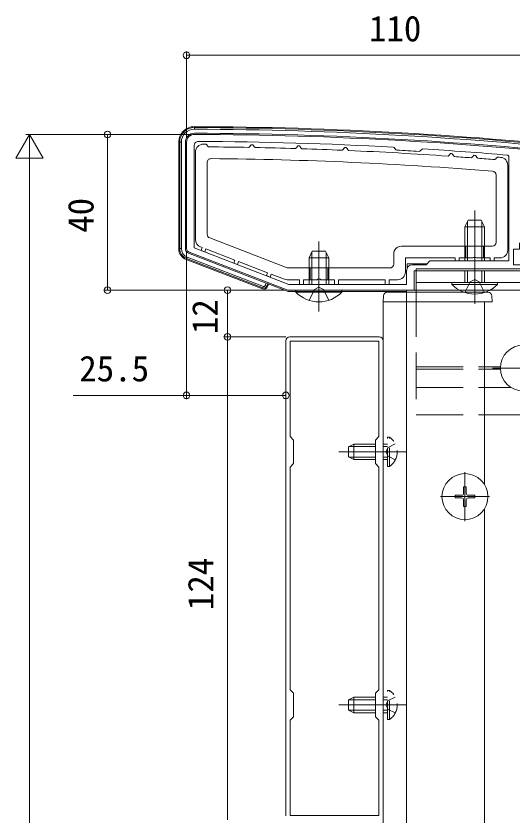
# Model space of a CAD drawing. Units: millimetres, scale not verified. Extents: x -693 to 693, y -1118 to 1123.
# Drawn here: x -539.7 to -412.3, y -374.1 to -168.7 of the extents above; entities that cross this region are included whole.
import ezdxf
from ezdxf.enums import TextEntityAlignment as Align

# ---------------------------------------------------------------- set-up
doc = ezdxf.new("R2010")
doc.units = ezdxf.units.MM
doc.header["$LTSCALE"] = 4
for name, pattern in [('CHAIN2', [12, 9, -1, 1, -1]), ('DASHED1', [1.8, 1.2, -0.6]), ('DASHED3', [4, 3, -1])]:
    doc.linetypes.add(name, pattern=pattern)
for name, color, linetype, lineweight in [('0-2_YKK_ZWAK', 4, 'Continuous', 9), ('0-4_YKK_12', 2, 'Continuous', 9), ('0-5_YKK_13', 6, 'Continuous', 9), ('0-6_YKK_D', 7, 'Continuous', 9)]:
    doc.layers.add(name, color=color, linetype=linetype, lineweight=lineweight)
doc.styles.add('ＭＳ ゴシック', font='')
doc.styles.get('ＭＳ ゴシック').set_extended_font_data('MS Gothic')

msp = doc.modelspace()

# ---------------------------------------------------------------- linework, layer by layer
at = {"layer": '0-2_YKK_ZWAK'}
for p, q in [((-493.9, -197.331), (-493.899, -197.086)), ((-493.901, -197.753), (-493.9, -197.331)), ((-497.246, -201.086), (-497.668, -201.086)), ((-497.246, -201.086), (-497.246, -228.4)), ((-496.213, -228.4), (-496.213, -201.086)), ((-493.613, -203.586), (-493.613, -226.112)), ((-493.613, -203.586), (-493.613, -226.112)), ((-490.613, -206.301), (-490.613, -224.737)), ((-413.413, -228.786), (-413.413, -206.986)), ((-416.413, -226.786), (-416.413, -209.531)), ((-423.613, -221.086), (-424.413, -222.786)), ((-423.758, -231.586), (-423.758, -221.396)), ((-423.613, -221.086), (-420.213, -221.086)), ((-420.213, -221.086), (-419.413, -222.786)), ((-420.067, -231.586), (-420.067, -221.396)), ((-419.413, -231.586), (-419.413, -222.786)), ((-489.971, -225.67), (-470.03, -233.32)), ((-440.713, -227.786), (-417.413, -227.786)), ((-497.668, -228.4), (-497.913, -228.4)), ((-475.468, -237.271), (-495.379, -229.613)), ((-493.913, -228.249), (-469.634, -237.586)), ((-463.613, -229.086), (-464.413, -230.786)), ((-463.758, -237.586), (-463.758, -229.396)), ((-463.613, -229.086), (-460.213, -229.086)), ((-460.213, -229.086), (-459.413, -230.786)), ((-460.067, -237.586), (-460.067, -229.396)), ((-442.713, -232.386), (-442.713, -229.786)), ((-495.902, -230.971), (-495.99, -231.2)), ((-495.99, -231.2), (-476.389, -238.738)), ((-495.75, -230.577), (-495.902, -230.971)), ((-495.75, -230.577), (-476.15, -238.116)), ((-459.413, -237.586), (-459.413, -230.786)), ((-469.672, -233.386), (-443.713, -233.386)), ((-439.213, -233.338), (-439.213, -232.286)), ((-439.213, -232.286), (-434.113, -232.286)), ((-436.913, -233.586), (-392.913, -233.586)), ((-436.913, -234.086), (-436.913, -233.586)), ((-436.913, -234.086), (-391.913, -234.086)), ((-436.913, -234.086), (-392.913, -234.086)), ((-436.913, -234.086), (-436.913, -239.086)), ((-424.413, -237.086), (-424.413, -234.086)), ((-423.758, -237.086), (-423.758, -234.086)), ((-420.067, -237.086), (-420.067, -234.086)), ((-419.413, -237.086), (-419.413, -234.086)), ((-437.413, -238.886), (-437.413, -234.586)), ((-475.719, -237.924), (-475.468, -237.271)), ((-475.719, -237.924), (-475.325, -238.076)), ((-475.468, -237.271), (-475.074, -237.423)), ((-475.074, -237.423), (-475.325, -238.076)), ((-475.074, -237.423), (-474.974, -237.461)), ((-474.974, -237.461), (-470.072, -239.346)), ((-469.634, -237.586), (-449.213, -237.586)), ((-449.213, -237.586), (-448.713, -237.586)), ((-439.713, -237.586), (-448.713, -237.586)), ((-436.913, -237.086), (-391.913, -237.086)), ((-427.813, -237.595), (-427.813, -237.086)), ((-427.813, -237.086), (-416.013, -237.086)), ((-476.389, -238.738), (-476.301, -238.51)), ((-469.857, -239.386), (-449.213, -239.386)), ((-467.813, -239.595), (-467.813, -239.086)), ((-467.813, -239.086), (-456.013, -239.086)), ((-448.713, -239.386), (-449.213, -239.386)), ((-448.713, -239.386), (-439.713, -239.386)), ((-418.506, -239.586), (-444.319, -239.586)), ((-439.413, -239.386), (-439.713, -239.386)), ((-436.913, -239.086), (-391.913, -239.086)), ((-417.712, -242.086), (-417.413, -242.086)), ((-417.413, -242.086), (-417.508, -240.525)), ((-454.313, -279.286), (-452.913, -278.586)), ((-454.313, -281.886), (-454.313, -279.286)), ((-447.413, -279.241), (-454.221, -279.241)), ((-447.413, -278.586), (-452.913, -278.586)), ((-454.313, -281.886), (-452.913, -282.586)), ((-447.413, -281.932), (-454.221, -281.932)), ((-424.763, -289.586), (-424.063, -289.586)), ((-424.763, -289.586), (-424.763, -291.236)), ((-424.063, -289.586), (-424.063, -291.236)), ((-426.913, -291.736), (-426.913, -292.436)), ((-426.913, -291.736), (-425.263, -291.736)), ((-426.913, -292.436), (-425.263, -292.436)), ((-424.763, -292.936), (-424.763, -294.586)), ((-424.063, -292.936), (-424.063, -294.586)), ((-423.563, -291.736), (-421.913, -291.736)), ((-423.563, -292.436), (-421.913, -292.436)), ((-421.913, -291.736), (-421.913, -292.436)), ((-424.763, -294.586), (-424.063, -294.586)), ((-454.313, -344.286), (-452.913, -343.586)), ((-454.313, -346.886), (-454.313, -344.286)), ((-447.413, -344.241), (-454.221, -344.241)), ((-447.413, -343.586), (-452.913, -343.586)), ((-454.313, -346.886), (-452.913, -347.586)), ((-447.413, -346.932), (-454.221, -346.932))]:
    msp.add_line(p, q, dxfattribs=at)
at = {"layer": '0-2_YKK_ZWAK', "linetype": 'DASHED3'}
for p, q in [((-424.163, -227.786), (-424.163, -230.786)), ((-419.663, -227.786), (-419.663, -230.786)), ((-464.163, -233.386), (-464.163, -236.386)), ((-459.663, -233.386), (-459.663, -236.386)), ((-436.913, -239.086), (-436.913, -271.086)), ((-436.913, -258.786), (-415.305, -258.786)), ((-436.913, -259.386), (-415.305, -259.386)), ((-436.913, -264.086), (-412.545, -264.086)), ((-436.913, -271.086), (-392.413, -271.086))]:
    msp.add_line(p, q, dxfattribs=at)
at = {"layer": '0-2_YKK_ZWAK', "linetype": 'DASHED1'}
for p, q in [((-444.313, -284.336), (-444.313, -276.836)), ((-444.313, -278.586), (-445.413, -278.586)), ((-444.313, -279.241), (-445.413, -279.241)), ((-444.313, -281.932), (-445.413, -281.932)), ((-444.313, -282.586), (-445.413, -282.586)), ((-443.804, -284.336), (-444.313, -284.336)), ((-444.313, -349.336), (-444.313, -341.836)), ((-444.313, -343.586), (-445.413, -343.586)), ((-444.313, -344.241), (-445.413, -344.241)), ((-444.313, -346.932), (-445.413, -346.932)), ((-444.313, -347.586), (-445.413, -347.586)), ((-443.804, -349.336), (-444.313, -349.336))]:
    msp.add_line(p, q, dxfattribs=at)
at = {"layer": '0-2_YKK_ZWAK'}
for points in [[(-497.668, -201.086), (-497.913, -201.086), (-497.913, -228.4)], [(-497.246, -228.4), (-497.668, -228.4), (-497.668, -201.086)], [(-490.315, -202.295), (-490.613, -201.995), (-490.613, -201.891), (-490.91, -201.591)], [(-479.307, -201.739), (-479.613, -202.039), (-479.613, -202.128), (-479.918, -202.428)], [(-478.318, -202.459), (-478.613, -202.159), (-478.613, -202.047), (-478.907, -201.747)], [(-467.303, -202.035), (-467.613, -202.335), (-467.613, -202.417), (-467.922, -202.717)], [(-466.322, -202.766), (-466.613, -202.466), (-466.613, -202.347), (-466.903, -202.047)], [(-455.3, -202.475), (-455.613, -202.775), (-455.613, -202.85), (-455.925, -203.149)], [(-454.326, -203.218), (-454.613, -202.918), (-454.613, -202.792), (-454.9, -202.493)], [(-428.092, -204.01), (-428.413, -204.309), (-428.413, -204.367), (-428.733, -204.666)], [(-427.134, -204.779), (-427.413, -204.48), (-427.413, -204.337), (-427.691, -204.038)], [(-422.09, -204.448), (-422.413, -204.748), (-422.413, -204.802), (-422.735, -205.102)], [(-421.136, -205.224), (-421.413, -204.925), (-421.413, -204.778), (-421.69, -204.479)], [(-416.088, -204.924), (-416.413, -205.223), (-416.413, -205.274), (-416.737, -205.573)], [(-424.413, -231.586), (-424.413, -222.786), (-419.413, -222.786)], [(-492.329, -227.979), (-491.887, -228.149), (-492.173, -228.895), (-491.24, -229.254), (-490.953, -228.507), (-483.484, -231.372), (-483.77, -232.119), (-482.837, -232.477), (-482.55, -231.73), (-475.081, -234.596), (-475.367, -235.342), (-474.434, -235.701), (-474.147, -234.954), (-470.758, -236.254)], [(-476.15, -238.116), (-476.301, -238.51), (-495.902, -230.971)], [(-464.413, -237.586), (-464.413, -230.786), (-459.413, -230.786)], [(-439.713, -234.386), (-439.713, -230.786), (-426.913, -230.786), (-426.913, -231.586), (-425.913, -231.586), (-425.913, -230.786), (-422.371, -230.786), (-422.188, -230.666), (-421.638, -230.666), (-421.454, -230.786), (-417.913, -230.786), (-417.913, -231.586), (-416.913, -231.586), (-416.913, -230.786), (-415.413, -230.786)], [(-475.325, -238.076), (-475.097, -238.164), (-474.846, -237.511)], [(-470.042, -236.386), (-466.913, -236.386), (-466.913, -237.586), (-465.913, -237.586), (-465.913, -236.386), (-462.371, -236.386), (-462.188, -236.266), (-461.638, -236.266), (-461.454, -236.386), (-457.913, -236.386), (-457.913, -237.586), (-456.913, -237.586), (-456.913, -236.386), (-444.913, -236.386), (-444.913, -237.586), (-443.913, -237.586), (-443.913, -236.386), (-441.713, -236.386)], [(-427.813, -237.595), (-416.013, -237.595), (-416.013, -237.086)], [(-467.813, -239.595), (-456.013, -239.595), (-456.013, -239.086)], [(-445.317, -240.525), (-445.413, -242.086), (-445.113, -242.086), (-417.712, -242.086)], [(-447.413, -282.586), (-452.913, -282.586), (-452.913, -278.586)], [(-447.413, -347.586), (-452.913, -347.586), (-452.913, -343.586)]]:
    msp.add_lwpolyline(points, dxfattribs=at)
at = {"layer": '0-2_YKK_ZWAK', "linetype": 'DASHED3'}
for points in [[(-424.413, -239.698), (-423.058, -236.919), (-421.913, -236.311)], [(-419.413, -239.698), (-420.768, -236.919), (-421.913, -236.311)], [(-464.413, -241.698), (-463.058, -238.919), (-461.913, -238.311)], [(-459.413, -241.698), (-460.768, -238.919), (-461.913, -238.311)]]:
    msp.add_lwpolyline(points, dxfattribs=at)
at = {"layer": '0-2_YKK_ZWAK', "linetype": 'DASHED1'}
for points in [[(-443.804, -284.336), (-443.804, -276.836), (-444.313, -276.836)], [(-442.303, -278.536), (-444.159, -279.441), (-444.768, -280.586)], [(-442.303, -282.636), (-444.159, -281.731), (-444.768, -280.586)], [(-443.804, -349.336), (-443.804, -341.836), (-444.313, -341.836)], [(-442.303, -343.536), (-444.159, -344.441), (-444.768, -345.586)], [(-442.303, -347.636), (-444.159, -346.731), (-444.768, -345.586)]]:
    msp.add_lwpolyline(points, dxfattribs=at)
at = {"layer": '0-2_YKK_ZWAK'}
for centre in [(-409.413, -259.086), (-424.413, -292.086)]:
    msp.add_circle(centre, 5.9, dxfattribs=at)
for centre, radius, start, end in [((-493.913, -201.086), 4, 89.80937, 180), ((-497.233, -1199.081), 1002, 83.71123, 89.80937), ((-493.913, -201.086), 3.755, 89.80937, 180), ((-493.913, -201.086), 3.333, 89.80937, 180), ((-493.913, -201.086), 2.3, 89.80937, 180), ((-497.233, -1199.081), 1000.3, 83.71123, 89.80937), ((-497.233, -1199.081), 1001.333, 83.71123, 89.80937), ((-497.233, -1199.081), 1001.755, 83.71123, 89.80937), ((-491.613, -203.586), 2, 89.63963, 180), ((-497.875, -1199.44), 997.873, 89.60013, 89.63972), ((-497.877, -1199.559), 997.293, 88.96819, 89.56556), ((-497.878, -1199.549), 997.982, 88.9108, 88.93377), ((-497.877, -1199.594), 997.327, 88.2788, 88.87628), ((-497.884, -1199.849), 998.283, 88.2216, 88.24458), ((-497.877, -1199.581), 997.315, 87.58914, 88.18685), ((-497.908, -1200.289), 998.723, 87.53191, 87.55488), ((-497.878, -1199.581), 997.314, 86.02447, 87.49714), ((-489.613, -206.301), 1, 89.52329, 179.99998), ((-497.877, -1199.564), 994.297, 85.35355, 89.5233), ((-497.862, -1199.347), 997.78, 85.96727, 85.9903), ((-497.884, -1199.664), 997.398, 85.67896, 85.93232), ((-497.892, -1199.787), 998.221, 85.62187, 85.64491), ((-497.885, -1199.673), 997.406, 85.33331, 85.58678), ((-497.834, -1199.054), 997.486, 85.25074, 85.29921), ((-415.413, -206.986), 2, 360, 85.25073), ((-417.413, -209.531), 1, 359.99997, 85.35355), ((-489.613, -224.737), 1, 180.00002, 249.01215), ((-491.613, -226.112), 2, 180, 249.01214), ((-440.713, -229.786), 2, 90.00001, 179.99999), ((-417.413, -226.786), 1, 270.00001, 359.99999), ((-494.913, -228.4), 3, 180, 248.96249), ((-494.913, -228.4), 2.755, 180, 248.96249), ((-494.913, -228.4), 2.333, 180, 248.96249), ((-494.913, -228.4), 1.3, 180, 248.96249), ((-415.413, -228.786), 2, 270.00001, 359.99999), ((-469.672, -232.386), 1, 249.01209, 269.99994), ((-443.713, -232.386), 1, 270.00001, 359.99999), ((-441.713, -234.386), 2, 270.00001, 359.99999), ((-476.03, -237.805), 1, 248.96249, 338.96249), ((-476.03, -237.805), 0.755, 248.96249, 338.96249), ((-476.03, -237.805), 0.333, 248.96249, 338.96249), ((-470.042, -234.386), 2, 249.01217, 270.00001), ((-421.913, -231.854), 8.232, 224.2189, 315.7811), ((-469.857, -238.786), 0.6, 248.96249, 270), ((-461.913, -233.854), 8.232, 224.2189, 315.7811), ((-444.319, -240.586), 1, 90, 176.5), ((-437.913, -238.886), 0.5, 336.42182, 0), ((-418.506, -240.586), 1, 3.5, 90), ((-425.263, -291.236), 0.5, 270, 0), ((-423.563, -291.236), 0.5, 180, 270), ((-425.263, -292.936), 0.5, 0, 90), ((-423.563, -292.936), 0.5, 90, 180)]:
    msp.add_arc(centre, radius, start, end, dxfattribs=at)
at = {"layer": '0-2_YKK_ZWAK', "linetype": 'DASHED1'}
for centre in [(-446.339, -280.586), (-446.339, -345.586)]:
    msp.add_arc(centre, 4.527, 304.06671, 55.93329, dxfattribs=at)
at = {"layer": '0-4_YKK_12', "linetype": 'CHAIN2'}
for p, q in [((-421.913, -242.586), (-421.913, -218.586)), ((-461.913, -244.586), (-461.913, -226.586)), ((-417.313, -259.086), (-401.513, -259.086)), ((-439.313, -280.586), (-456.813, -280.586)), ((-424.413, -298.386), (-424.413, -285.786)), ((-430.713, -292.086), (-418.113, -292.086)), ((-439.313, -345.586), (-456.813, -345.586))]:
    msp.add_line(p, q, dxfattribs=at)
at = {"layer": '0-4_YKK_12'}
for p, q in [((-445.413, -641.086), (-445.413, -242.086)), ((-445.413, -242.086), (-419.413, -242.086)), ((-419.413, -288.954), (-419.413, -242.086)), ((-419.413, -587.954), (-419.413, -295.219))]:
    msp.add_line(p, q, dxfattribs=at)
msp.add_lwpolyline([(-439.413, -641.086), (-439.413, -239.086), (-391.913, -239.086)], dxfattribs=at)
at = {"layer": '0-5_YKK_13'}
for p, q in [((-495.913, -200.086), (-495.913, -177.786)), ((-385.913, -178.786), (-495.913, -178.786)), ((-536.213, -199.086), (-539.713, -205.149)), ((-494.906, -199.086), (-537.213, -199.086)), ((-536.213, -199.086), (-532.713, -205.149)), ((-536.213, -199.086), (-536.213, -211.211)), ((-494.906, -199.086), (-517.213, -199.086)), ((-516.213, -199.086), (-516.213, -239.086)), ((-539.713, -205.149), (-532.713, -205.149)), ((-536.213, -632.086), (-536.213, -206.086)), ((-495.913, -229.4), (-495.913, -267.086)), ((-470.857, -239.086), (-517.213, -239.086)), ((-470.857, -239.086), (-486.413, -239.086)), ((-485.413, -239.086), (-485.413, -251.086)), ((-470.413, -251.086), (-486.413, -251.086)), ((-470.413, -251.086), (-486.413, -251.086)), ((-485.413, -251.086), (-485.413, -375.086)), ((-470.413, -254.086), (-470.413, -267.086))]:
    msp.add_line(p, q, dxfattribs=at)
msp.add_lwpolyline([(-470.413, -266.086), (-495.913, -266.086), (-525.073, -266.086)], dxfattribs=at)
for centre in [(-495.913, -178.786), (-516.213, -199.086), (-516.213, -239.086), (-485.413, -239.086), (-485.413, -251.086), (-485.413, -251.086), (-495.913, -266.086), (-470.413, -266.086)]:
    msp.add_circle(centre, 0.85, dxfattribs=at)
at = {"layer": '0-6_YKK_D'}
for p, q in [((-495.913, -201.086), (-495.913, -228.4)), ((-495.913, -201.086), (-495.913, -228.4)), ((-495.272, -229.333), (-469.913, -239.086)), ((-495.272, -229.333), (-469.913, -239.086)), ((-469.634, -237.586), (-439.413, -237.586)), ((-469.634, -237.586), (-439.413, -237.586)), ((-470.413, -252.086), (-470.413, -374.086)), ((-446.413, -251.086), (-469.413, -251.086)), ((-445.413, -374.086), (-445.413, -252.086)), ((-469.313, -284.486), (-469.313, -341.686))]:
    msp.add_line(p, q, dxfattribs=at)
for points in [[(-493.913, -201.89), (-493.913, -228.249), (-469.634, -237.586)], [(-493.913, -201.89), (-493.913, -228.249), (-469.634, -237.586)], [(-441.928, -203.115), (-442.135, -203.015), (-442.626, -202.464), (-442.834, -202.364)], [(-441.928, -203.115), (-442.135, -203.015), (-442.626, -202.464), (-442.834, -202.364)], [(-435.201, -202.81), (-435.419, -202.886), (-435.969, -203.375), (-436.187, -203.451)], [(-435.201, -202.81), (-435.419, -202.886), (-435.969, -203.375), (-436.187, -203.451)], [(-437.913, -232.586), (-434.413, -232.586), (-433.413, -231.586), (-413.113, -231.586), (-413.113, -204.707), (-413.387, -204.409)], [(-437.913, -232.586), (-434.413, -232.586), (-433.413, -231.586), (-413.113, -231.586), (-413.113, -204.707), (-413.387, -204.409)], [(-469.913, -239.086), (-437.413, -239.086), (-437.413, -234.086), (-408.413, -234.086), (-408.413, -232.586), (-411.913, -232.586), (-411.913, -228.586), (-410.413, -228.586), (-410.413, -227.086), (-408.913, -225.586), (-404.871, -225.586), (-404.688, -225.466), (-404.138, -225.466), (-403.954, -225.586), (-399.913, -225.586), (-398.413, -227.086), (-398.413, -228.586), (-396.913, -228.586), (-396.913, -232.586), (-400.413, -232.586), (-400.413, -234.086), (-391.413, -234.086), (-391.413, -239.086), (-386.913, -239.086)], [(-469.913, -239.086), (-437.413, -239.086), (-437.413, -234.086), (-408.413, -234.086), (-408.413, -232.586), (-411.913, -232.586), (-411.913, -228.586), (-410.413, -228.586), (-410.413, -227.086), (-408.913, -225.586), (-404.871, -225.586), (-404.688, -225.466), (-404.138, -225.466), (-403.954, -225.586), (-399.913, -225.586), (-398.413, -227.086), (-398.413, -228.586), (-396.913, -228.586), (-396.913, -232.586), (-400.413, -232.586), (-400.413, -234.086), (-391.413, -234.086), (-391.413, -239.086), (-386.913, -239.086)], [(-469.634, -237.586), (-439.413, -237.586), (-439.413, -234.086)], [(-469.634, -237.586), (-439.413, -237.586), (-439.413, -234.086)]]:
    msp.add_lwpolyline(points, dxfattribs=at)
msp.add_lwpolyline([(-469.313, -284.486), (-469.313, -341.686), (-468.413, -342.586), (-468.413, -348.586), (-469.313, -349.486), (-469.313, -373.986), (-446.513, -373.986), (-446.513, -349.486), (-447.413, -348.586), (-447.413, -342.586), (-446.513, -341.686), (-446.513, -284.486), (-447.413, -283.586), (-447.413, -277.586), (-446.513, -276.686), (-446.513, -252.186), (-469.313, -252.186), (-469.313, -276.686), (-468.413, -277.586), (-468.413, -283.586)], close=True, dxfattribs=at)
for centre, radius, start, end in [((-493.913, -201.086), 2, 89.80939, 179.99999), ((-493.913, -201.086), 2, 89.80939, 179.99999), ((-497.233, -1199.078), 999.997, 83.71122, 89.80938), ((-497.233, -1199.078), 999.997, 83.71122, 89.80938), ((-492.913, -201.89), 1, 89.75176, 180), ((-492.913, -201.89), 1, 89.75176, 180), ((-497.233, -1199.081), 998.2, 86.87597, 89.75176), ((-497.233, -1199.081), 998.2, 86.87597, 89.75176), ((-497.232, -1199.063), 997.482, 86.49138, 86.82169), ((-497.232, -1199.063), 997.482, 86.49138, 86.82169), ((-497.234, -1199.096), 998.215, 85.18167, 86.43713), ((-497.234, -1199.096), 998.215, 85.18167, 86.43713), ((-494.913, -228.4), 1, 180.00003, 248.9625), ((-494.913, -228.4), 1, 180.00003, 248.9625), ((-437.913, -234.086), 1.5, 90.00001, 179.99999), ((-437.913, -234.086), 1.5, 90.00001, 179.99999), ((-469.413, -252.086), 1, 90.00001, 179.99999), ((-446.413, -252.086), 1, 0.00001, 89.99999)]:
    msp.add_arc(centre, radius, start, end, dxfattribs=at)

# ---------------------------------------------------------------- texts
at = {"layer": '0-5_YKK_13', "style": 'ＭＳ ゴシック'}
for s, p in [('110', (-449.073, -177.186)), ('25.5', (-523.473, -264.486))]:
    msp.add_text(s, height=6.598, dxfattribs=at).set_placement(p, align=Align.BOTTOM_LEFT)
for s, p in [('40', (-517.813, -224.366)), ('12', (-485.913, -250.366)), ('124', (-487.013, -321.246))]:
    msp.add_text(s, height=6.598, rotation=90, dxfattribs=at).set_placement(p, align=Align.BOTTOM_LEFT)

doc.saveas('drawing.dxf')
